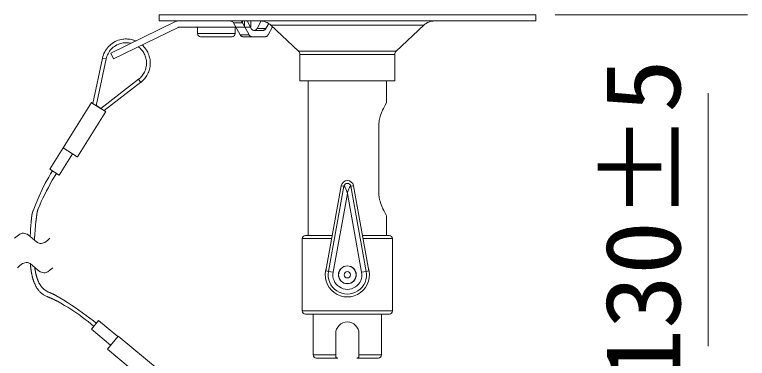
# Model space of a CAD drawing. Units: millimetres on the paper. Extents: x -63 to 65, y -59 to 59.
# Drawn here: x 10.86 to 34.2, y 23.78 to 34.71 of the extents above; entities that cross this region are included whole.
import ezdxf
from ezdxf.enums import TextEntityAlignment as Align

# ---------------------------------------------------------------- set-up
doc = ezdxf.new("R2010")
doc.units = ezdxf.units.MM
doc.linetypes.add('LONG_DOUBLE_CHAIN', pattern=[21.8, 18, -1, 0.6, -0.6, 0.6, -1])
doc.layers.add('0-2_GAIKEI', color=4, linetype='Continuous', lineweight=9)
doc.layers.add('0-3_SUNPO', color=7, linetype='Continuous', lineweight=9)
doc.styles.add('ＭＳ ゴシック', font='')
doc.styles.get('ＭＳ ゴシック').set_extended_font_data('MS Gothic')

msp = doc.modelspace()

# ---------------------------------------------------------------- linework, layer by layer
at = {"layer": '0-2_GAIKEI', "color": 7}
for p, q in [((15.459, 34.711), (27.459, 34.711)), ((15.459, 34.711), (15.459, 34.511)), ((27.459, 34.711), (27.459, 34.511)), ((15.459, 34.511), (27.459, 34.511)), ((19.902, 33.555), (19.024, 34.376)), ((23.016, 33.555), (23.894, 34.376)), ((19.949, 33.446), (19.949, 32.611)), ((22.968, 33.446), (22.968, 32.611)), ((19.949, 32.611), (22.968, 32.611)), ((20.209, 32.611), (20.209, 27.686)), ((22.709, 32.611), (22.709, 31.911)), ((22.459, 29.061), (22.459, 31.161)), ((22.709, 28.311), (22.709, 27.686)), ((20.021, 27.586), (20.021, 25.286)), ((20.121, 27.686), (20.978, 27.686)), ((21.939, 27.686), (22.796, 27.686)), ((22.896, 27.586), (22.896, 25.286)), ((20.121, 25.186), (22.796, 25.186)), ((20.371, 25.186), (20.371, 23.886)), ((22.546, 25.186), (22.546, 23.886)), ((20.471, 23.786), (21.143, 23.786)), ((21.774, 23.786), (22.446, 23.786))]:
    msp.add_line(p, q, dxfattribs=at)
at = {"layer": '0-2_GAIKEI'}
for p, q in [((15.988, 34.489), (13.922, 33.49)), ((17.833, 34.453), (17.835, 34.45)), ((17.833, 34.453), (18.116, 34.453)), ((18.045, 34.069), (17.835, 34.45)), ((18.116, 34.453), (18.118, 34.45)), ((18.118, 34.45), (18.118, 34.511)), ((18.328, 34.069), (18.118, 34.45)), ((18.179, 34.511), (18.179, 34.311)), ((18.263, 34.511), (18.397, 34.269)), ((18.38, 34.511), (18.38, 34.311)), ((18.581, 34.269), (18.714, 34.51)), ((18.864, 34.269), (18.953, 34.431)), ((19.076, 34.328), (18.933, 34.069)), ((19.024, 34.376), (23.894, 34.376)), ((14.009, 33.31), (16.071, 34.307)), ((17.884, 34.311), (17.884, 34.111)), ((18.481, 34.211), (18.78, 34.211)), ((18.864, 34.269), (18.581, 34.269)), ((16.784, 34.011), (17.784, 34.011)), ((18.328, 34.069), (18.045, 34.069)), ((18.849, 34.011), (18.129, 34.011)), ((14.009, 33.31), (13.922, 33.49)), ((19.902, 33.555), (23.016, 33.555)), ((19.949, 33.446), (22.968, 33.446)), ((20.774, 26.56), (21.266, 29.271)), ((20.857, 26.545), (21.349, 29.256)), ((21.349, 29.256), (21.266, 29.271)), ((21.569, 29.256), (22.061, 26.545)), ((20.021, 27.586), (20.96, 27.586)), ((21.958, 27.586), (22.896, 27.586)), ((20.857, 26.545), (20.774, 26.56)), ((20.857, 26.545), (21.004, 26.518)), ((22.061, 26.545), (21.914, 26.518)), ((22.061, 26.545), (22.144, 26.56)), ((20.021, 25.286), (22.896, 25.286)), ((21.089, 23.786), (21.089, 24.566)), ((21.829, 23.786), (21.829, 24.566)), ((20.371, 23.886), (21.089, 23.886)), ((21.829, 23.886), (22.546, 23.886))]:
    msp.add_line(p, q, dxfattribs=at)
at = {"layer": '0-2_GAIKEI', "linetype": 'LONG_DOUBLE_CHAIN'}
for p, q in [((14.009, 33.31), (14.022, 33.316)), ((13.605, 31.726), (13.462, 31.816)), ((13.605, 31.726), (13.462, 31.816))]:
    msp.add_line(p, q, dxfattribs=at)
at = {"layer": '0-2_GAIKEI'}
for points in [[(16.088, 34.311), (18.388, 34.311), (18.388, 34.511), (16.084, 34.511)], [(17.833, 34.453), (17.819, 34.472), (17.802, 34.488), (17.781, 34.499), (17.757, 34.506), (17.74, 34.509), (17.706, 34.511)], [(18.116, 34.453), (18.104, 34.472), (18.082, 34.5), (18.075, 34.508), (18.074, 34.51), (18.074, 34.51)], [(16.684, 34.311), (16.684, 34.111), (17.884, 34.111)], [(14.651, 33.899), (14.614, 33.911), (14.576, 33.92), (14.537, 33.928), (14.498, 33.933), (14.459, 33.937), (14.42, 33.938), (14.381, 33.938), (14.342, 33.935), (14.303, 33.931), (14.264, 33.924), (14.208, 33.912)], [(14.563, 33.8), (14.528, 33.808), (14.492, 33.813), (14.456, 33.817), (14.42, 33.818), (14.384, 33.818), (14.348, 33.815), (14.312, 33.811), (14.277, 33.805), (14.24, 33.796)], [(21.459, 29.026), (21.451, 29.056), (21.432, 29.117), (21.407, 29.174), (21.386, 29.212), (21.364, 29.243), (21.353, 29.255), (21.351, 29.256), (21.35, 29.256), (21.349, 29.256)], [(21.459, 29.026), (21.466, 29.056), (21.485, 29.117), (21.51, 29.174), (21.532, 29.212), (21.553, 29.243), (21.564, 29.255), (21.567, 29.256), (21.568, 29.256), (21.569, 29.256)], [(21.569, 29.256), (21.652, 29.271), (22.144, 26.56)], [(21.004, 26.518), (21.459, 29.026), (21.914, 26.518)]]:
    msp.add_lwpolyline(points, dxfattribs=at)
at = {"layer": '0-2_GAIKEI', "linetype": 'LONG_DOUBLE_CHAIN'}
for points in [[(13.354, 31.883), (13.656, 33.326), (13.656, 33.326), (13.656, 33.326), (13.773, 33.302), (13.462, 31.814)], [(13.604, 31.726), (14.807, 32.654), (14.807, 32.654), (14.807, 32.654), (14.807, 32.654), (14.807, 32.654), (14.807, 32.653), (14.809, 32.65), (14.869, 32.573), (14.88, 32.559), (13.712, 31.658)], [(13.713, 31.658), (13.749, 31.635), (13.759, 31.629), (13.761, 31.628), (13.762, 31.627), (13.762, 31.627), (13.762, 31.627), (13.762, 31.627), (13.762, 31.627), (12.859, 30.187), (12.854, 30.189), (12.406, 30.471), (12.402, 30.473), (12.401, 30.474), (12.401, 30.474), (12.401, 30.474), (12.401, 30.474), (13.304, 31.914), (13.308, 31.912), (13.354, 31.883)], [(13.304, 31.914), (13.304, 31.914), (13.304, 31.914), (13.304, 31.914), (13.305, 31.913), (13.309, 31.911), (13.757, 31.63), (13.762, 31.627)], [(13.354, 31.883), (13.348, 31.886), (13.347, 31.887), (13.347, 31.887), (13.347, 31.887), (13.347, 31.887), (13.347, 31.887), (13.348, 31.886), (13.353, 31.883), (13.443, 31.827), (13.443, 31.827), (13.719, 31.654), (13.719, 31.654), (13.719, 31.654), (13.719, 31.654), (13.719, 31.654), (13.718, 31.655), (13.713, 31.658), (13.713, 31.658)], [(12.401, 30.474), (11.976, 29.796), (11.976, 29.796)], [(12.706, 30.282), (12.281, 29.605), (12.281, 29.605), (11.983, 29.791), (11.977, 29.795), (11.976, 29.796), (11.976, 29.796), (11.976, 29.796), (11.976, 29.796)], [(12.065, 29.741), (12.005, 29.644), (11.947, 29.546), (11.837, 29.348), (11.734, 29.146), (11.636, 28.936), (11.541, 28.714), (11.446, 28.474)], [(12.191, 29.661), (12.059, 29.442), (11.996, 29.33), (11.935, 29.218), (11.876, 29.105), (11.818, 28.991), (11.763, 28.877), (11.709, 28.763), (11.659, 28.65), (11.61, 28.536)], [(11.384, 28.114), (11.374, 28.003), (11.366, 27.891), (11.36, 27.782), (11.356, 27.671), (11.356, 27.655)], [(11.539, 28.146), (11.523, 28.002), (11.51, 27.863), (11.498, 27.722), (11.491, 27.603), (11.488, 27.538)], [(10.86, 27.596), (10.94, 27.666), (11.021, 27.725), (11.101, 27.76), (11.141, 27.765), (11.262, 27.725), (11.342, 27.666), (11.503, 27.526), (11.583, 27.467), (11.664, 27.432), (11.704, 27.427), (11.824, 27.467), (11.905, 27.526), (11.985, 27.596)], [(10.949, 26.662), (11.029, 26.732), (11.109, 26.791), (11.23, 26.83), (11.27, 26.826), (11.351, 26.791), (11.431, 26.732), (11.592, 26.591), (11.672, 26.533), (11.793, 26.493), (11.833, 26.498), (11.913, 26.533), (11.993, 26.591), (12.074, 26.662)], [(12.175, 25.776), (12.3, 25.703), (12.425, 25.627), (12.546, 25.552), (12.667, 25.474), (12.786, 25.395), (12.904, 25.314), (13.14, 25.145), (13.375, 24.967), (13.462, 24.898)], [(12.222, 25.592), (12.336, 25.529), (12.449, 25.463), (12.551, 25.402), (12.652, 25.338), (12.747, 25.276), (12.842, 25.212), (12.933, 25.148), (13.023, 25.082), (13.111, 25.015), (13.198, 24.946), (13.368, 24.804), (13.377, 24.796)], [(13.918, 24.195), (13.303, 24.707), (13.534, 24.984), (14.148, 24.472)], [(15.12, 22.982), (13.814, 24.071), (13.815, 24.072), (14.16, 24.486), (15.466, 23.397)]]:
    msp.add_lwpolyline(points, dxfattribs=at)
at = {"layer": '0-2_GAIKEI', "color": 7}
for points in [[(22.709, 31.911), (22.661, 31.827), (22.609, 31.728), (22.581, 31.669), (22.548, 31.593), (22.518, 31.511), (22.494, 31.428), (22.475, 31.341), (22.468, 31.297), (22.463, 31.252), (22.46, 31.206), (22.459, 31.161)], [(22.459, 29.061), (22.462, 28.98), (22.471, 28.901), (22.486, 28.824), (22.499, 28.775), (22.513, 28.728), (22.532, 28.67), (22.553, 28.616), (22.591, 28.53), (22.616, 28.478), (22.662, 28.391), (22.709, 28.311)]]:
    msp.add_lwpolyline(points, dxfattribs=at)
at = {"layer": '0-2_GAIKEI'}
for radius in [0.285, 0.28, 0.1]:
    msp.add_circle((21.459, 26.436), radius, dxfattribs=at)
for centre, radius, start, end in [((16.084, 34.291), 0.22, 90, 115.8002), ((18.075, 34.509), 0.0014, 90, 180), ((16.088, 34.271), 0.04, 90, 115.8002), ((16.784, 34.111), 0.1, 180, 270), ((17.784, 34.111), 0.1, 270, 0), ((18.765, 34.49), 0.43, 210.9686, 212.3023), ((18.541, 34.348), 0.165, 212.3015, 215.7795), ((18.497, 34.317), 0.111, 216.0532, 236.7239), ((18.483, 34.296), 0.0854, 236.8701, 256.9936), ((18.478, 34.277), 0.0656, 257.2854, 266.0098), ((18.488, 34.413), 0.203, 265.9172, 267.8015), ((18.473, 34.557), 0.347, 274.0131, 275.1188), ((18.496, 34.309), 0.0976, 274.8777, 280.7401), ((18.5, 34.28), 0.0682, 281.3861, 293.9946), ((18.489, 34.305), 0.0959, 293.7558, 310.6813), ((18.476, 34.321), 0.117, 310.5679, 320.3667), ((18.473, 34.325), 0.122, 320.0407, 327.8852), ((18.339, 34.408), 0.279, 328.0232, 330.0729), ((18.756, 34.557), 0.347, 274.0131, 275.1188), ((18.778, 34.309), 0.0976, 274.8777, 280.7401), ((18.783, 34.28), 0.0682, 281.3861, 293.9946), ((18.772, 34.305), 0.0959, 293.7558, 310.6813), ((18.759, 34.321), 0.117, 310.5679, 320.3667), ((18.756, 34.325), 0.122, 320.0407, 327.8852), ((18.622, 34.408), 0.279, 328.0232, 330.0729), ((14.41, 33.168), 0.77, 66.4864, 71.6933), ((18.414, 34.29), 0.43, 210.9686, 212.3023), ((18.189, 34.148), 0.165, 212.3015, 215.7795), ((18.146, 34.117), 0.111, 216.0532, 236.7239), ((18.131, 34.096), 0.0854, 236.8701, 256.9936), ((18.127, 34.077), 0.0656, 257.2854, 266.0098), ((18.136, 34.213), 0.203, 265.9172, 267.8015), ((18.696, 34.29), 0.43, 210.9686, 212.3023), ((18.472, 34.148), 0.165, 212.3015, 215.7795), ((18.428, 34.117), 0.111, 216.0532, 236.7239), ((18.414, 34.096), 0.0854, 236.8701, 256.9936), ((18.409, 34.077), 0.0656, 257.2854, 266.0098), ((18.419, 34.213), 0.203, 265.9172, 267.8015), ((18.825, 34.357), 0.347, 274.0131, 275.1188), ((18.847, 34.109), 0.0976, 274.8777, 280.7401), ((18.852, 34.08), 0.0682, 281.3861, 293.9946), ((18.841, 34.105), 0.0959, 293.7558, 310.6813), ((18.828, 34.121), 0.117, 310.5679, 320.3667), ((18.825, 34.125), 0.122, 320.0407, 327.8852), ((18.691, 34.208), 0.279, 328.0232, 330.0729), ((21.459, 29.236), 0.196, 10.2866, 169.7134), ((21.459, 29.231), 0.113, 12.6396, 167.3604), ((21.459, 26.436), 0.705, 160.6774, 19.3225), ((21.459, 26.436), 0.612, 169.7134, 10.2866), ((21.459, 26.436), 0.463, 169.7134, 10.2866), ((21.459, 24.566), 0.37, 0, 180), ((21.459, 24.411), 0.7, 238.091, 244.6231), ((21.459, 24.411), 0.7, 295.3769, 301.909)]:
    msp.add_arc(centre, radius, start, end, dxfattribs=at)
at = {"layer": '0-2_GAIKEI', "color": 7}
for centre, radius, start, end in [((18.682, 34.011), 0.5, 46.9236, 90), ((24.235, 34.011), 0.5, 90, 133.0764), ((19.799, 33.446), 0.15, 0, 46.9236), ((23.118, 33.446), 0.15, 133.0764, 180), ((20.121, 27.586), 0.1, 90, 180), ((22.796, 27.586), 0.1, 0, 90), ((20.121, 25.286), 0.1, 180, 270), ((22.796, 25.286), 0.1, 270, 0), ((20.471, 23.886), 0.1, 180, 270), ((22.446, 23.886), 0.1, 270, 0)]:
    msp.add_arc(centre, radius, start, end, dxfattribs=at)
at = {"layer": '0-2_GAIKEI', "linetype": 'LONG_DOUBLE_CHAIN'}
for centre, radius, start, end in [((14.41, 33.168), 0.77, 105.1654, 168.171), ((14.41, 33.168), 0.65, 105.1654, 168.1711), ((14.41, 33.168), 0.65, 307.6513, 53.3505), ((14.41, 33.168), 0.77, 307.6513, 48.7907), ((12.126, 28.326), 0.557, 162.5591, 164.9127), ((12.064, 28.346), 0.492, 159.8951, 162.5585), ((12.017, 28.363), 0.442, 156.928, 159.8936), ((86.12, 19.985), 75.176, 173.68961, 173.79259), ((15.121, 27.835), 3.745, 173.3096, 173.6642), ((13.582, 28.015), 2.196, 172.7037, 173.3096), ((12.942, 28.097), 1.55, 171.8452, 172.7039), ((12.589, 28.148), 1.194, 170.7314, 171.8456), ((12.365, 28.184), 0.967, 169.3583, 170.7318), ((12.211, 28.213), 0.81, 167.7218, 169.3587), ((12.099, 28.238), 0.695, 165.8182, 167.722), ((12.014, 28.259), 0.608, 163.6455, 165.8182), ((11.95, 28.278), 0.541, 161.2046, 163.6451), ((11.9, 28.295), 0.488, 158.5005, 161.2036), ((-222.692, 57.78), 236.099, 352.78949, 352.83011), ((16.775, 27.66), 5.255, 172.6173, 172.8684), ((13.984, 28.021), 2.441, 172.0756, 172.6173), ((13.139, 28.139), 1.587, 171.2424, 172.0759), ((12.728, 28.202), 1.172, 170.1143, 171.2428), ((12.484, 28.245), 0.924, 168.6867, 170.1149), ((12.323, 28.277), 0.76, 166.9544, 168.6873), ((12.209, 28.303), 0.643, 164.9127, 166.9548), ((14.41, 27.011), 3.057, 184.2821, 188.303), ((13.613, 26.93), 2.129, 186.9727, 191.5149), ((13.47, 26.875), 2.107, 188.3254, 193.9433), ((13.039, 26.814), 1.543, 191.5383, 197.5543), ((12.869, 26.727), 1.488, 194.0163, 200.092), ((12.425, 26.558), 1.013, 199.7197, 213.3829), ((12.651, 26.692), 1.136, 197.6269, 203.8709), ((12.338, 26.547), 0.792, 203.4184, 219.2791), ((12.144, 26.367), 0.673, 212.9618, 247.9735), ((12.171, 26.411), 0.576, 219.3304, 249.1741), ((40.15, 96.377), 76.077, 248.19477, 248.19535), ((9.512, 19.794), 6.407, 67.1001, 68.1991), ((10.978, 23.274), 2.78, 68.397, 69.1899), ((11.422, 24.392), 1.577, 64.9021, 68.4109), ((10.86, 22.984), 2.944, 64.7537, 67.111), ((11.643, 24.863), 1.057, 59.7833, 64.9171), ((11.342, 24.004), 1.815, 61.0294, 64.77)]:
    msp.add_arc(centre, radius, start, end, dxfattribs=at)
at = {"layer": '0-3_SUNPO'}
for p, q in [((28.084, 34.711), (34.201, 34.711)), ((32.951, 32.211), (32.951, 24.161))]:
    msp.add_line(p, q, dxfattribs=at)

# ---------------------------------------------------------------- texts
at = {"layer": '0-3_SUNPO', "style": 'ＭＳ ゴシック', "width": 1.05}
msp.add_text('130±5', height=2.405, rotation=90, dxfattribs=at).set_placement((32.789, 22.995), align=Align.BOTTOM_LEFT)

doc.saveas('drawing.dxf')
